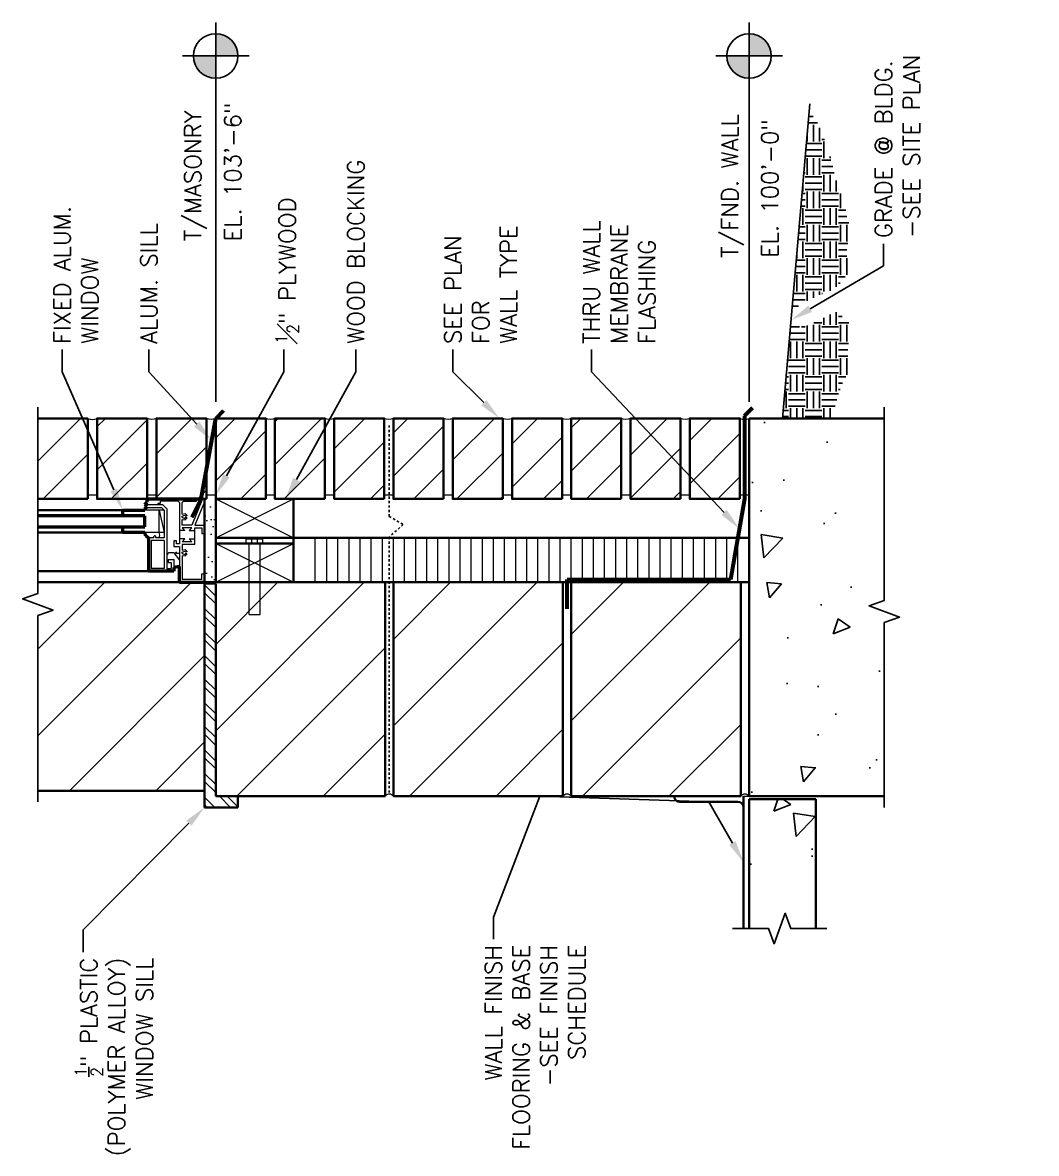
# Model space of a CAD drawing. Header units: inches. Extents: x 97.8 to 184.4, y 65.9 to 116.8.
# Drawn here: x 138.7 to 184.4, y 65.9 to 116.8 of the extents above; entities that cross this region are included whole.
import ezdxf
from ezdxf import colors
from ezdxf.entities.mleader import LeaderData, LeaderLine
from ezdxf.math import Vec2, Vec3

# ---------------------------------------------------------------- set-up
doc = ezdxf.new("R2010")
doc.units = ezdxf.units.IN
doc.header["$LTSCALE"] = 0.5
doc.header["$MEASUREMENT"] = 0
doc.linetypes.add('HIDDEN', pattern=[0.375, 0.25, -0.125])
for name, color, linetype, lineweight in [('Annotations', 4, 'Continuous', 25), ('Extra thick', 1, 'Continuous', 60), ('Extra Thin', 7, 'Continuous', 15), ('Hidden', 2, 'HIDDEN', 25), ('Medium Thick', 5, 'Continuous', 50), ('Objects Thick', 3, 'Continuous', 35), ('Objects Thin', 6, 'Continuous', 20)]:
    doc.layers.add(name, color=color, linetype=linetype, lineweight=lineweight)
doc.styles.add('DF Text 3-32', font='romans.shx', dxfattribs={"height": 0.09375})

# ---------------------------------------------------------------- blocks, each defined once
blk = doc.blocks.new('Modular brick section')
at = {"layer": 'Objects Thin'}
h = blk.add_hatch(dxfattribs=at)
h.set_pattern_fill('ANSI31', color=256, scale=11)
h.set_pattern_definition([(45, (-11.1541, -6.0147), (-0.97227, 0.97227), [])])
h.paths.add_polyline_path([(0, 2.667), (0, 0.417), (3.625, 0.417), (3.625, 2.667)])
at = {"layer": 'Objects Thick'}
blk.add_lwpolyline([(3.625, 0.417), (0, 0.417), (0, 2.667), (3.625, 2.667)], close=True, dxfattribs=at)
at = {"layer": 'Objects Thin'}
blk.add_line((3.458, 0), (3.458, 0.417), dxfattribs=at)
blk.add_arc((-0.484, 0.208), 0.527, 336.696, 23.304, dxfattribs=at)

msp = doc.modelspace()

# ---------------------------------------------------------------- hatches: boundary and pattern name
at = {"layer": 'Annotations'}
h = msp.add_hatch(color=256, dxfattribs=at)
h.dxf.hatch_style = 1
edge = h.paths.add_edge_path()
edge.add_line((147.432, 115.302), (146.432, 115.302))
edge.add_arc((147.432, 115.302), 1, 180, 270)
edge.add_line((147.432, 114.302), (147.432, 115.302))
edge = h.paths.add_edge_path()
edge.add_line((147.432, 116.302), (147.432, 115.302))
edge.add_line((147.432, 115.302), (148.432, 115.302))
edge.add_arc((147.432, 115.302), 1, 360, 450)
h = msp.add_hatch(color=256, dxfattribs=at)
h.dxf.hatch_style = 1
edge = h.paths.add_edge_path()
edge.add_line((171.432, 115.302), (170.432, 115.302))
edge.add_arc((171.432, 115.302), 1, 180, 270)
edge.add_line((171.432, 114.302), (171.432, 115.302))
edge = h.paths.add_edge_path()
edge.add_line((171.432, 116.302), (171.432, 115.302))
edge.add_line((171.432, 115.302), (172.432, 115.302))
edge.add_arc((171.432, 115.302), 1, 360, 450)
h = msp.add_hatch(dxfattribs=at)
h.set_pattern_fill('EARTH', color=256, scale=3, angle=180)
h.set_pattern_definition([(180, (272.9496, 182.6077), (-0.75, -0.75), [0.75, -0.75]), (180, (272.9496, 182.32645), (-0.75, -0.75), [0.75, -0.75]), (180, (272.9496, 182.0452), (-0.75, -0.75), [0.75, -0.75]), (270, (272.85586, 181.95145), (0.75, -0.75), [0.75, -0.75]), (270, (272.5746, 181.95145), (0.75, -0.75), [0.75, -0.75]), (270, (272.29336, 181.95145), (0.75, -0.75), [0.75, -0.75])])
h.paths.add_polyline_path([(172.932, 98.992), (175.121, 98.992), (175.162, 99.075), (175.212, 99.198), (175.236, 99.346), (175.285, 99.469), (175.335, 99.617), (175.359, 99.74), (175.408, 99.912), (175.458, 100.06), (175.507, 100.208), (175.618, 100.54), (175.728, 100.725), (175.778, 100.848), (175.851, 100.971), (175.876, 101.094), (175.876, 102.054), (175.901, 102.177), (175.901, 102.473), (175.925, 102.596), (176.03, 102.976), (175.9, 103.376), (175.321, 103.795), (174.187, 103.213), (173.744, 103.098), (173.301, 103.219), (173.357, 103.86), (174.061, 104.301), (174.628, 104.569), (175.195, 104.774), (175.494, 105.026), (175.851, 105.477), (175.827, 105.625), (175.827, 106.56), (175.876, 106.856), (175.925, 107.2), (175.925, 107.767), (175.901, 107.89), (175.778, 108.198), (175.778, 108.431), (175.753, 108.604), (175.617, 108.831), (175.581, 109.047), (175.464, 109.281), (175.433, 109.466), (175.408, 109.613), (175.335, 109.736), (175.31, 109.86), (175.285, 109.983), (175.236, 110.106), (175.236, 110.229), (175.187, 110.352), (175.113, 110.475), (175.113, 110.598), (175.088, 110.746), (175.039, 110.894), (174.941, 111.14), (174.916, 111.263), (174.867, 111.386), (174.842, 111.509), (174.769, 111.632), (174.719, 111.756), (174.621, 112.002), (174.596, 112.125), (174.522, 112.248), (174.473, 112.371), (174.276, 112.617), (174.203, 112.74), (174.141, 112.817)])
h = msp.add_hatch(dxfattribs=at)
h.set_pattern_fill('AR-CONC', color=256, scale=1.1, angle=180)
h.set_pattern_definition([(230, (174.404, 83.272), (-7.8899, 0.6903), [0.825, -9.075]), (175, (174.404, 83.272), (1.5263, -8.274), [0.66, -7.26]), (280.45, (173.7464, 83.3295), (-6.3636, -7.584), [0.7011, -7.7126]), (226.184, (174.404, 81.072), (-11.7397, 1.8207), [1.2375, -13.6125]), (276.636, (173.426, 81.224), (-10.281, -10.715), [1.0517, -11.569]), (171.184, (174.404, 81.072), (-10.281, -10.715), [0.99, -10.89]), (201, (173.304, 81.622), (-6.566, 4.4288), [0.825, -9.075]), (146, (173.304, 81.622), (-2.6765, -7.9767), [0.66, -7.26]), (251.45, (172.757, 81.991), (-9.2424, -3.548), [0.7011, -7.7126]), (217.5, (174.404, 83.272), (-0.13376, -3.66183), [0, -7.172, 0, -7.37, 0, -7.2875]), (187.5, (174.404, 83.272), (-2.8938, -4.3385), [0, -4.202, 0, -7.007, 0, -2.7775]), (147.5, (176.857, 83.272), (-5.87205, 0.2481), [0, -2.75, 0, -8.58, 0, -11.385]), (137.5, (177.957, 83.272), (-6.415, -1.1012), [0, -3.575, 0, -5.698, 0, -8.085])])
h.paths.add_polyline_path([(171.432, 81.996), (177.514, 81.996), (177.514, 89.809), (178.201, 90.059), (176.827, 90.559), (177.514, 90.809), (177.514, 98.992), (171.432, 98.992)])
h.paths.add_polyline_path([(171.432, 81.871), (171.432, 76.045), (172.307, 76.045), (172.557, 75.358), (173.057, 76.732), (173.307, 76.045), (174.432, 76.045), (174.432, 81.871)])
at = {"layer": 'Objects Thin'}
h = msp.add_hatch(dxfattribs=at)
h.set_pattern_fill('ANSI31', color=256, scale=11, angle=180)
h.set_pattern_definition([(225, (274.5786, 195.2787), (0.972272, -0.972272), [])])
h.paths.add_polyline_path([(139.432, 98.996), (141.682, 98.996), (141.682, 95.371), (139.432, 95.371)])
h = msp.add_hatch(dxfattribs=at)
h.set_pattern_fill('ANSI31', color=256, scale=11, angle=180)
h.set_pattern_definition([(225, (169.8899, 97.1837), (0.9723, -0.9723), [])])
h.paths.add_polyline_path([(168.765, 95.371), (171.015, 95.371), (171.015, 98.996), (168.765, 98.996)])
h = msp.add_hatch(dxfattribs=at)
h.set_pattern_fill('AR-SAND', color=256, scale=0.64, angle=180)
h.set_pattern_definition([(217.5, (263.4245, 189.2641), (0.040316, -1.233167), [0, -0.9728, 0, -1.088, 0, -1.04]), (187.5, (263.4245, 189.264), (-1.132657, -1.806173), [0, -0.5248, 0, -0.8768, 0, -0.336]), (147.5, (264.2117, 189.2641), (-1.993051, -0.003622), [0, -0.32, 0, -1.152, 0, -1.504]), (137.5, (264.2117, 189.264), (-1.923921, -0.561712), [0, -0.16, 0, -0.7552, 0, -0.864])])
h.paths.add_polyline_path([(146.932, 91.621), (147.432, 91.621), (147.432, 95.371), (146.932, 95.371)])
h = msp.add_hatch(dxfattribs=at)
h.set_pattern_fill('_USER', color=256, scale=0.5, angle=270, pattern_type=0)
h.set_pattern_definition([(270, (171.43155, 91.62124), (0.5, -2e-16), [])])
h.paths.add_polyline_path([(155.234, 91.621), (171.432, 91.621), (171.432, 93.621), (155.234, 93.621)])
h.paths.add_polyline_path([(151.933, 91.621), (155.234, 91.621), (155.234, 93.621), (151.933, 93.621)])
h = msp.add_hatch(dxfattribs=at)
h.set_pattern_fill('ANSI31', color=256, scale=22, angle=180)
h.set_pattern_definition([(225, (263.4245, 189.264), (1.944544, -1.944544), [])])
h.paths.add_polyline_path([(163.432, 81.996), (171.057, 81.996), (171.057, 91.621), (163.432, 91.621)])
h.paths.add_polyline_path([(155.432, 91.621), (155.432, 81.996), (163.057, 81.996), (163.057, 91.621)])
h.paths.add_polyline_path([(147.432, 91.621), (147.432, 81.996), (155.057, 81.996), (155.057, 91.621)])
h.paths.add_polyline_path([(146.932, 91.621), (139.432, 91.621), (139.432, 82.246), (146.932, 82.246)])
h = msp.add_hatch(dxfattribs=at)
h.set_pattern_fill('ANSI32', color=256, scale=2, angle=270)
h.set_pattern_definition([(315, (263.4245, 189.2641), (0.53033, 0.53033), []), (315, (263.4245, 188.9105), (0.53033, 0.53033), [])])
h.paths.add_polyline_path([(146.932, 81.496), (148.432, 81.496), (148.432, 81.996), (147.432, 81.996), (147.432, 91.621), (146.932, 91.621)])

# ---------------------------------------------------------------- linework, layer by layer
at = {"layer": 'Annotations'}
for p, q in [((147.432, 99.746), (147.432, 116.802)), ((171.432, 99.746), (171.432, 116.802)), ((148.932, 115.302), (145.932, 115.302)), ((172.932, 115.302), (169.932, 115.302)), ((172.932, 98.992), (174.171, 113.154))]:
    msp.add_line(p, q, dxfattribs=at)
at = {"layer": 'Annotations', "linetype": 'Continuous'}
for points in [[(139.432, 81.746), (139.432, 90.121), (140.118, 90.371), (138.745, 90.871), (139.432, 91.121), (139.432, 99.496)], [(177.514, 81.496), (177.514, 89.809), (178.201, 90.059), (176.827, 90.559), (177.514, 90.809), (177.514, 99.496)], [(170.682, 76.045), (172.307, 76.045), (172.557, 75.358), (173.057, 76.732), (173.307, 76.045), (174.932, 76.045)]]:
    msp.add_lwpolyline(points, dxfattribs=at)
at = {"layer": 'Annotations'}
for centre in [(147.432, 115.302), (171.432, 115.302)]:
    msp.add_circle(centre, 1, dxfattribs=at)
at = {"layer": 'Extra thick'}
for p, q in [((147.432, 98.996), (147.785, 99.35)), ((171.228, 99.117), (171.582, 99.47)), ((146.773, 95.371), (147.432, 98.996)), ((171.228, 99.117), (171.228, 95.371)), ((146.38, 94.547), (146.773, 95.371)), ((171.228, 95.371), (170.589, 91.746)), ((163.244, 90.434), (163.244, 91.746)), ((163.244, 91.746), (170.589, 91.746))]:
    msp.add_line(p, q, dxfattribs=at)
at = {"layer": 'Extra Thin'}
for p, q in [((144.826, 95.184), (144.951, 95.184)), ((144.826, 95.184), (144.851, 95.143)), ((144.826, 95.1), (144.851, 95.143)), ((145.737, 95.275), (144.951, 95.275)), ((144.951, 95.184), (144.951, 95.275)), ((145.799, 95.212), (145.737, 95.275)), ((145.799, 95.212), (145.799, 93.358)), ((145.924, 95.212), (145.987, 95.275)), ((145.924, 94.693), (145.924, 95.212)), ((145.987, 95.275), (146.547, 95.275)), ((146.843, 95.371), (146.362, 94.197)), ((146.932, 95.246), (146.494, 94.197)), ((146.547, 95.275), (146.643, 95.371)), ((145.112, 94.871), (144.248, 94.871)), ((145.06, 95.1), (144.274, 95.1)), ((145.008, 94.975), (144.297, 94.975)), ((144.882, 93.863), (144.882, 94.871)), ((144.882, 94.871), (145.112, 93.863)), ((145.112, 94.871), (145.008, 94.975)), ((145.237, 94.923), (145.06, 95.1)), ((145.112, 94.871), (145.112, 93.621)), ((145.237, 94.923), (145.237, 92.246)), ((145.924, 94.693), (146.064, 94.718)), ((145.924, 94.604), (146.042, 94.646)), ((146.042, 94.646), (146.081, 94.599)), ((146.064, 94.718), (146.144, 94.622)), ((145.924, 94.541), (145.924, 94.604)), ((145.924, 94.541), (146.042, 94.498)), ((145.924, 94.197), (145.924, 94.452)), ((145.924, 94.452), (146.064, 94.427)), ((146.362, 94.197), (145.924, 94.197)), ((146.042, 94.498), (146.081, 94.546)), ((146.064, 94.427), (146.144, 94.523)), ((146.144, 94.622), (146.081, 94.599)), ((146.144, 94.523), (146.081, 94.546)), ((146.494, 94.197), (146.932, 94.197)), ((145.112, 93.863), (144.248, 93.863)), ((144.655, 93.621), (144.4, 93.621)), ((144.655, 93.675), (144.686, 93.716)), ((144.655, 93.621), (144.655, 93.675)), ((144.702, 93.716), (144.686, 93.716)), ((144.733, 93.675), (144.702, 93.716)), ((144.733, 93.621), (144.733, 93.675)), ((145.112, 93.621), (144.733, 93.621)), ((144.915, 93.742), (144.882, 93.863)), ((144.882, 93.621), (144.915, 93.742)), ((146.049, 93.947), (145.799, 93.947)), ((146.362, 94.072), (145.924, 94.072)), ((145.924, 94.072), (146.049, 93.947)), ((146.362, 94.072), (146.237, 93.947)), ((146.237, 93.947), (146.494, 93.947)), ((146.494, 94.072), (146.807, 94.072)), ((146.494, 93.322), (146.494, 94.072)), ((146.807, 94.072), (146.807, 93.822)), ((146.807, 93.822), (146.932, 93.822)), ((145.112, 93.496), (144.534, 93.496)), ((144.534, 93.496), (144.534, 92.246)), ((145.112, 93.496), (145.112, 92.246)), ((145.674, 93.483), (145.549, 93.483)), ((145.549, 93.483), (145.549, 93.233)), ((145.549, 93.233), (145.799, 93.233)), ((145.674, 93.358), (145.674, 93.483)), ((145.799, 93.358), (145.674, 93.358)), ((146.049, 93.572), (145.799, 93.572)), ((145.799, 93.233), (145.799, 92.33)), ((145.924, 93.447), (146.049, 93.572)), ((146.362, 93.447), (145.924, 93.447)), ((146.494, 93.322), (145.924, 93.322)), ((145.924, 93.322), (145.924, 93.072)), ((146.362, 93.447), (146.237, 93.572)), ((146.237, 93.572), (146.494, 93.572)), ((148.807, 93.371), (148.807, 93.576)), ((148.807, 93.576), (149.557, 93.576)), ((148.932, 90.175), (148.932, 93.371)), ((149.057, 93.371), (149.057, 93.576)), ((149.307, 93.371), (149.307, 93.576)), ((149.432, 90.175), (149.432, 93.371)), ((149.557, 93.371), (149.557, 93.576)), ((145.301, 92.64), (145.301, 92.515)), ((145.301, 92.64), (145.545, 92.64)), ((145.55, 92.951), (145.362, 92.951)), ((145.545, 92.64), (145.545, 92.291)), ((145.55, 92.951), (145.799, 92.613)), ((145.674, 92.982), (145.583, 92.906)), ((145.674, 92.92), (145.674, 92.982)), ((145.799, 92.92), (145.674, 92.92)), ((145.924, 93.072), (146.064, 93.096)), ((145.924, 92.982), (146.042, 93.025)), ((145.924, 92.92), (145.924, 92.982)), ((145.924, 92.92), (146.042, 92.877)), ((145.924, 92.83), (146.064, 92.806)), ((145.924, 92.83), (145.924, 91.746)), ((146.042, 93.025), (146.081, 92.978)), ((146.042, 92.877), (146.081, 92.924)), ((146.064, 93.096), (146.144, 93)), ((146.064, 92.806), (146.144, 92.901)), ((146.144, 93), (146.081, 92.978)), ((146.144, 92.901), (146.081, 92.924)), ((145.112, 92.246), (144.534, 92.246)), ((145.237, 92.246), (145.426, 92.246)), ((145.301, 92.515), (145.426, 92.515)), ((145.426, 92.515), (145.426, 92.246)), ((146.807, 91.746), (145.924, 91.746)), ((146.807, 91.746), (146.807, 91.996)), ((146.807, 91.996), (146.932, 91.996)), ((146.932, 91.559), (147.432, 91.559)), ((148.932, 90.175), (149.432, 90.175))]:
    msp.add_line(p, q, dxfattribs=at)
msp.add_arc((145.362, 92.826), 0.125, 90, 180, dxfattribs=at)
at = {"layer": 'Hidden', "ltscale": 0.75}
msp.add_lwpolyline([(155.244, 98.682), (155.244, 94.587), (155.873, 94.217), (155.244, 93.659), (155.244, 82.089)], dxfattribs=at)
at = {"layer": 'Medium Thick'}
for p, q in [((144.248, 95.127), (144.348, 95.227)), ((144.348, 95.227), (144.348, 95.371)), ((144.348, 95.371), (146.773, 95.371)), ((143.248, 94.613), (143.248, 94.863)), ((143.248, 94.863), (144.248, 94.863)), ((144.348, 95.026), (144.248, 95.127)), ((144.248, 94.925), (144.348, 95.026)), ((144.248, 94.863), (144.248, 94.925)), ((144.248, 94.613), (139.432, 94.613)), ((144.248, 94.113), (144.248, 94.613)), ((139.432, 94.113), (144.248, 94.113)), ((143.248, 93.863), (143.248, 94.113)), ((144.248, 93.863), (143.248, 93.863)), ((144.285, 93.715), (144.248, 93.863)), ((144.409, 93.614), (144.285, 93.715)), ((144.409, 93.614), (144.409, 92.121)), ((145.545, 92.121), (144.409, 92.121)), ((145.799, 92.33), (145.545, 92.291)), ((145.545, 92.291), (145.545, 92.121)), ((145.799, 91.621), (145.799, 92.33)), ((145.799, 91.621), (146.932, 91.621))]:
    msp.add_line(p, q, dxfattribs=at)
at = {"layer": 'Objects Thick'}
for p, q in [((141.682, 98.996), (139.432, 98.996)), ((141.682, 95.371), (141.682, 98.996)), ((171.432, 98.992), (171.432, 81.996)), ((171.432, 98.992), (177.514, 98.992)), ((139.432, 95.371), (141.682, 95.371)), ((146.932, 95.371), (146.932, 91.621)), ((147.432, 95.371), (147.432, 91.621)), ((150.932, 95.371), (150.932, 91.621)), ((143.248, 94.863), (139.432, 94.863)), ((143.248, 93.863), (139.432, 93.863)), ((171.432, 93.621), (147.432, 93.621)), ((150.932, 93.371), (147.432, 93.371)), ((144.409, 92.121), (139.432, 92.121)), ((145.799, 91.621), (139.432, 91.621)), ((171.432, 91.621), (146.932, 91.621)), ((155.057, 91.621), (155.057, 81.996)), ((155.432, 91.621), (155.432, 81.996)), ((163.057, 91.621), (163.057, 81.996)), ((163.432, 91.621), (163.432, 81.996)), ((171.057, 91.621), (171.057, 81.996)), ((171.432, 91.621), (171.432, 91.621)), ((146.932, 91.559), (146.932, 81.496)), ((147.432, 91.559), (147.432, 81.996)), ((146.932, 82.246), (139.432, 82.246)), ((155.057, 81.996), (147.432, 81.996)), ((148.432, 81.496), (148.432, 81.996)), ((163.057, 81.996), (155.432, 81.996)), ((171.057, 81.996), (163.432, 81.996)), ((168.057, 81.996), (168.057, 81.996)), ((171.182, 81.996), (171.182, 76.045)), ((171.432, 81.996), (177.514, 81.996)), ((146.932, 81.496), (148.432, 81.496)), ((170.932, 81.746), (168.307, 81.746)), ((171.432, 81.871), (174.432, 81.871)), ((171.432, 81.871), (171.432, 76.045)), ((174.432, 81.871), (174.432, 76.045))]:
    msp.add_line(p, q, dxfattribs=at)
msp.add_lwpolyline([(171.015, 95.371), (171.015, 98.996), (168.765, 98.996), (168.765, 95.371)], close=True, dxfattribs=at)
for centre, start, end in [((168.307, 81.996), 180, 270), ((170.932, 81.496), 0, 90)]:
    msp.add_arc(centre, 0.25, start, end, dxfattribs=at)
at = {"layer": 'Objects Thin'}
for p, q in [((142.098, 95.538), (141.682, 95.538)), ((147.432, 93.621), (150.932, 95.371)), ((147.432, 95.371), (150.932, 93.621)), ((171.432, 95.538), (171.015, 95.538)), ((151.905, 91.621), (151.905, 93.621)), ((147.432, 93.371), (150.932, 91.621)), ((147.432, 91.621), (150.932, 93.371)), ((171.182, 81.996), (171.432, 81.996))]:
    msp.add_line(p, q, dxfattribs=at)
for centre, radius, start, end in [((141.89, 99.48), 0.527, 246.696, 293.304), ((171.229, 99.507), 0.553, 247.2803, 291.522), ((155.244, 81.853), 0.236, 37.4278, 142.5722), ((163.244, 81.853), 0.236, 37.4278, 142.5722), ((171.244, 81.853), 0.236, 37.4278, 142.5722)]:
    msp.add_arc(centre, radius, start, end, dxfattribs=at)

# ---------------------------------------------------------------- block references
at = {"xscale": -1, "rotation": 90}
for p in [(144.765, 98.996), (147.432, 98.996), (150.098, 98.996), (152.765, 98.996), (155.432, 98.996), (158.098, 98.996), (160.765, 98.996), (163.432, 98.996), (166.098, 98.996), (168.765, 98.996)]:
    msp.add_blockref('Modular brick section', p, dxfattribs=at)

# ---------------------------------------------------------------- texts
at = {"layer": 'Annotations', "char_height": 0.75, "attachment_point": 1, "rotation": 90, "style": 'DF Text 3-32'}
for s, width, insert in [('EL. 103\'-6"', 6.86799, (147.825, 106.967)), ('T/MASONRY', 4.93872, (146.026, 106.967)), ('T/FND. WALL', 7.47965, (170.193, 106.221)), ('EL. 100\'-0"', 7.28776, (171.991, 106.221))]:
    msp.add_mtext_dynamic_manual_height_columns(s, width=width, gutter_width=0.469, heights=[0], dxfattribs=dict(at, insert=insert))

# ---------------------------------------------------------------- leaders
at = {"layer": 'Annotations'}
ml = msp.add_multileader_mtext('Standard', dxfattribs=at)
ml.set_content('GRADE @ BLDG. \\P-SEE SITE PLAN', color=256, style='DF Text 3-32')
ml.set_leader_properties()
ml.build(insert=Vec2(0, 0))
ml.multileader.update_dxf_attribs({"dogleg_length": 0.125, "arrow_head_size": 1, "scale": 8})
ctx = ml.context
ctx.base_point, ctx.scale, ctx.char_height, ctx.arrow_head_size, ctx.landing_gap_size, ctx.plane_origin, ctx.plane_x_axis, ctx.plane_y_axis = Vec3(177.486, 106.857), 8, 0.75, 1, 0.25, Vec3(175.497, 101.898), Vec3(0, 1), Vec3(-1, 0)
notes = []
notes.append((ctx, [(0, (1, 1, 0), (177.486, 105.857), (0, 1), 1, [(0, [(173.319, 103.419)], 0, [])])]))
ctx.mtext.insert, ctx.mtext.text_direction, ctx.mtext.rotation, ctx.mtext.flow_direction = Vec3(177.111, 107.107), Vec3(0, 1), 1.570796, 5
ml = msp.add_multileader_mtext('Standard', dxfattribs=at)
ml.set_content('WOOD BLOCKING', color=256, style='DF Text 3-32')
ml.set_leader_properties()
ml.build(insert=Vec2(0, 0))
ml.multileader.update_dxf_attribs({"dogleg_length": 0.125, "arrow_head_size": 1, "scale": 8})
ctx = ml.context
ctx.base_point, ctx.scale, ctx.char_height, ctx.arrow_head_size, ctx.landing_gap_size, ctx.plane_origin, ctx.plane_x_axis, ctx.plane_y_axis = Vec3(153.742, 102.096), 8, 0.75, 1, 0.25, Vec3(150.578, 95.371), Vec3(0, 1), Vec3(-1, 0)
notes.append((ctx, [(0, (1, 1, 0), (153.742, 101.096), (0, 1), 1, [(0, [(150.578, 95.371)], 0, [])])]))
ctx.mtext.insert, ctx.mtext.text_direction, ctx.mtext.rotation, ctx.mtext.flow_direction = Vec3(153.367, 102.346), Vec3(0, 1), 1.570796, 5
ml = msp.add_multileader_mtext('Standard', dxfattribs=at)
ml.set_content('FIXED ALUM.\\PWINDOW', color=256, style='DF Text 3-32')
ml.set_leader_properties()
ml.build(insert=Vec2(0, 0))
ml.multileader.update_dxf_attribs({"dogleg_length": 0.125, "arrow_head_size": 1, "scale": 8})
ctx = ml.context
ctx.base_point, ctx.scale, ctx.char_height, ctx.arrow_head_size, ctx.landing_gap_size, ctx.plane_origin, ctx.plane_x_axis, ctx.plane_y_axis = Vec3(140.517, 102.096), 8, 0.75, 1, 0.25, Vec3(143.248, 94.863), Vec3(0, 1), Vec3(-1, 0)
notes.append((ctx, [(0, (1, 1, 0), (140.517, 101.096), (0, 1), 1, [(0, [(143.248, 94.863)], 0, [])])]))
ctx.mtext.insert, ctx.mtext.text_direction, ctx.mtext.rotation, ctx.mtext.flow_direction = Vec3(140.142, 102.346), Vec3(0, 1), 1.570796, 5
ml = msp.add_multileader_mtext('Standard', dxfattribs=at)
ml.set_content('\\A1;{\\H0.7x;\\S1#2;}" PLYWOOD', color=256, style='DF Text 3-32')
ml.set_leader_properties()
ml.build(insert=Vec2(0, 0))
ml.multileader.update_dxf_attribs({"dogleg_length": 0.125, "arrow_head_size": 1, "scale": 8})
ctx = ml.context
ctx.base_point, ctx.scale, ctx.char_height, ctx.arrow_head_size, ctx.landing_gap_size, ctx.plane_origin, ctx.plane_x_axis, ctx.plane_y_axis = Vec3(150.502, 102.096), 8, 0.75, 1, 0.25, Vec3(147.432, 95.538), Vec3(0, 1), Vec3(-1, 0)
notes.append((ctx, [(0, (1, 1, 0), (150.502, 101.096), (0, 1), 1, [(0, [(147.432, 95.538)], 0, [])])]))
ctx.mtext.insert, ctx.mtext.text_direction, ctx.mtext.rotation, ctx.mtext.flow_direction = Vec3(150.127, 102.346), Vec3(0, 1), 1.570796, 5
ml = msp.add_multileader_mtext('Standard', dxfattribs=at)
ml.set_content('THRU WALL\\PMEMBRANE\\PFLASHING', color=256, style='DF Text 3-32')
ml.set_leader_properties()
ml.build(insert=Vec2(0, 0))
ml.multileader.update_dxf_attribs({"dogleg_length": 0.125, "arrow_head_size": 1, "scale": 8})
ctx = ml.context
ctx.base_point, ctx.scale, ctx.char_height, ctx.arrow_head_size, ctx.landing_gap_size, ctx.plane_origin, ctx.plane_x_axis, ctx.plane_y_axis = Vec3(164.334, 102.096), 8, 0.75, 1, 0.25, Vec3(170.993, 94.037), Vec3(0, 1), Vec3(-1, 0)
notes.append((ctx, [(0, (1, 1, 0), (164.334, 101.096), (0, 1), 1, [(0, [(170.993, 94.037)], 0, [])])]))
ctx.mtext.insert, ctx.mtext.text_direction, ctx.mtext.rotation, ctx.mtext.flow_direction = Vec3(163.959, 102.346), Vec3(0, 1), 1.570796, 5
ml = msp.add_multileader_mtext('Standard', dxfattribs=at)
ml.set_content('ALUM. SILL', color=256, style='DF Text 3-32')
ml.set_leader_properties()
ml.build(insert=Vec2(0, 0))
ml.multileader.update_dxf_attribs({"dogleg_length": 0.125, "arrow_head_size": 1, "scale": 8})
ctx = ml.context
ctx.base_point, ctx.scale, ctx.char_height, ctx.arrow_head_size, ctx.landing_gap_size, ctx.plane_origin, ctx.plane_x_axis, ctx.plane_y_axis = Vec3(144.43, 102.096), 8, 0.75, 1, 0.25, Vec3(147.251, 98), Vec3(0, 1), Vec3(-1, 0)
notes.append((ctx, [(0, (1, 1, 0), (144.43, 101.096), (0, 1), 1, [(0, [(147.251, 98)], 0, [])])]))
ctx.mtext.insert, ctx.mtext.text_direction, ctx.mtext.rotation, ctx.mtext.flow_direction = Vec3(144.055, 102.346), Vec3(0, 1), 1.570796, 5
ml = msp.add_multileader_mtext('Standard', dxfattribs=at)
ml.set_content('SEE PLAN\\PFOR\\PWALL TYPE', color=256, style='DF Text 3-32')
ml.set_leader_properties()
ml.build(insert=Vec2(0, 0))
ml.multileader.update_dxf_attribs({"dogleg_length": 0.125, "arrow_head_size": 1, "scale": 8})
ctx = ml.context
ctx.base_point, ctx.scale, ctx.char_height, ctx.arrow_head_size, ctx.landing_gap_size, ctx.plane_origin, ctx.plane_x_axis, ctx.plane_y_axis = Vec3(158.109, 102.096), 8, 0.75, 1, 0.25, Vec3(164.067, 98.996), Vec3(0, 1), Vec3(-1, 0)
notes.append((ctx, [(0, (1, 1, 0), (158.109, 101.096), (0, 1), 1, [(0, [(160.198, 98.996)], 0, [])])]))
ctx.mtext.insert, ctx.mtext.text_direction, ctx.mtext.rotation, ctx.mtext.flow_direction = Vec3(157.734, 102.346), Vec3(0, 1), 1.570796, 5
ml = msp.add_multileader_mtext('Standard', dxfattribs=at)
ml.set_content('WALL FINISH\\PFLOORING & BASE\\P-SEE FINISH \\PSCHEDULE', color=256, style='DF Text 3-32')
ml.set_leader_properties()
ml.build(insert=Vec2(0, 0))
ml.multileader.update_dxf_attribs({"dogleg_length": 0.125, "arrow_head_size": 1, "scale": 8})
ctx = ml.context
ctx.base_point, ctx.scale, ctx.char_height, ctx.arrow_head_size, ctx.landing_gap_size, ctx.plane_origin, ctx.plane_x_axis, ctx.plane_y_axis = Vec3(159.925, 64.67), 8, 0.75, 1, 0.25, Vec3(171.182, 79.021), Vec3(0, 1), Vec3(-1, 0)
ctx.text_align_type = 2
notes.append((ctx, [(0, (1, 1, 0), (159.925, 76.562), (0, -1), 1, [(2, [(171.182, 79.021), (169.619, 81.746), (162.015, 81.996), (159.925, 76.562)], 0, [])])]))
ctx.mtext.insert, ctx.mtext.text_direction, ctx.mtext.rotation, ctx.mtext.alignment, ctx.mtext.flow_direction = Vec3(159.55, 75.312), Vec3(0, 1), 1.570796, 3, 5
ml = msp.add_multileader_mtext('Standard', dxfattribs=at)
ml.set_content('\\A1;{\\H0.7x;\\S1/2;}" PLASTIC\\P(POLYMER ALLOY)\\PWINDOW SILL', color=256, style='DF Text 3-32')
ml.set_leader_properties()
ml.build(insert=Vec2(0, 0))
ml.multileader.update_dxf_attribs({"dogleg_length": 0.125, "arrow_head_size": 1, "scale": 8})
ctx = ml.context
ctx.base_point, ctx.scale, ctx.char_height, ctx.arrow_head_size, ctx.landing_gap_size, ctx.plane_origin, ctx.plane_x_axis, ctx.plane_y_axis = Vec3(141.463, 64.664), 8, 0.75, 1, 0.25, Vec3(146.932, 81.496), Vec3(0, 1), Vec3(-1, 0)
ctx.text_align_type = 2
notes.append((ctx, [(0, (1, 1, 0), (141.463, 75.985), (0, -1), 1, [(0, [(146.932, 81.496)], 0, [])])]))
ctx.mtext.insert, ctx.mtext.text_direction, ctx.mtext.rotation, ctx.mtext.alignment, ctx.mtext.flow_direction = Vec3(141.088, 74.735), Vec3(0, 1), 1.570796, 3, 5
for ctx, leaders in notes:
    for number, flags, end, landing, length, lines in leaders:
        leader = LeaderData()
        leader.index, (leader.has_last_leader_line, leader.has_dogleg_vector, leader.attachment_direction) = number, flags
        leader.last_leader_point, leader.dogleg_vector, leader.dogleg_length = Vec3(end), Vec3(landing), length
        for number, points, colour, breaks in lines:
            line = LeaderLine()
            line.index, line.vertices, line.color, line.breaks = number, Vec3.list(points), colors.encode_raw_color(colour), breaks
            leader.lines.append(line)
        ctx.leaders.append(leader)

doc.saveas('drawing.dxf')
